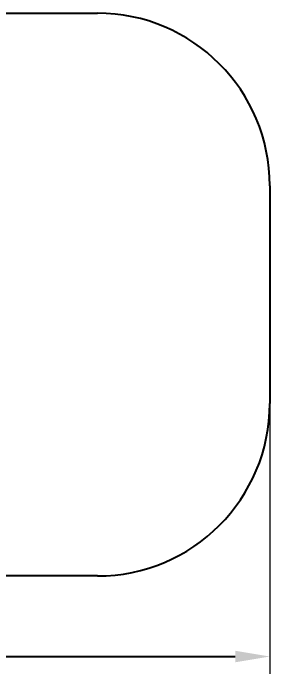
# Model space of a CAD drawing. Header units: millimetres. Extents: x -2362 to 2069, y -2099 to 1728.
# Drawn here: x 580 to 2069, y -2099 to 1728 of the extents above; entities that cross this region are included whole.
import ezdxf

# ---------------------------------------------------------------- set-up
doc = ezdxf.new("R2010")
doc.units = ezdxf.units.MM
doc.layers.add('DIKOM_ЗОНА', color=90, linetype='Continuous')
doc.layers.add('DIKOM_РАЗМЕР_ЗОНА', color=7, linetype='Continuous')
doc.styles.add('style1', font='arialbd.ttf', dxfattribs={"width": 0.8})
doc.dimstyles.new('1-50', dxfattribs={"dimtxt": 300, "dimasz": 200, "dimexe": 100, "dimexo": 0, "dimgap": 100, "dimtad": 1, "dimtxsty": 'style1', "dimcen": 200, "dimclrd": 7, "dimclre": 7, "dimclrt": 7, "dimadec": 1, "dimazin": 2, "dimtfac": 1, "dimtmove": 0, "dimatfit": 2, "dimfxl": 0, "dimlwd": 25, "dimlwe": 18, "dimarcsym": 0})

# ---------------------------------------------------------------- blocks, each defined once
blk = doc.blocks.new('*D1')
at = {"layer": 'Defpoints', "color": 0, "transparency": 16777216}
for p in [(-1750, -532), (2068.9, -532), (2068.9, -1998.5)]:
    blk.add_point(p, dxfattribs=at)
at = {"layer": 'DIKOM_РАЗМЕР_ЗОНА', "color": 7, "lineweight": 18, "transparency": 16777216}
for p, q in [((-1750, -532), (-1750, -2098.5)), ((2068.9, -532), (2068.9, -2098.5))]:
    blk.add_line(p, q, dxfattribs=at)
at = {"layer": 'DIKOM_РАЗМЕР_ЗОНА', "color": 7, "lineweight": 25, "transparency": 16777216}
blk.add_line((-1550, -1998.5), (1868.9, -1998.5), dxfattribs=at)
at = {"layer": 'DIKOM_РАЗМЕР_ЗОНА', "color": 7, "transparency": 16777216}
for points in [[(-1550, -1965.2), (-1550, -2031.8), (-1750, -1998.5)], [(1868.9, -1965.2), (1868.9, -2031.8), (2068.9, -1998.5)]]:
    blk.add_solid(points, dxfattribs=at)
at = {"layer": 'DIKOM_РАЗМЕР_ЗОНА', "color": 7, "transparency": 16777216, "insert": (159.4, -1745.2), "char_height": 300, "attachment_point": 5, "style": 'style1'}
blk.add_mtext('{\\fArial|b0|i0|c204|p34;3800}', dxfattribs=at)

msp = doc.modelspace()

# ---------------------------------------------------------------- linework, layer by layer
at = {"layer": 'DIKOM_ЗОНА', "color": 3}
for p, q in [((-750.031, 1727.968), (1068.858, 1727.968)), ((2068.858, 727.968), (2068.858, -532.032)), ((1068.858, -1532.032), (-750.031, -1532.032))]:
    msp.add_line(p, q, dxfattribs=at)
for centre, start, end in [((1068.858, 727.968), 0, 90), ((1068.858, -532.032), 270, 0)]:
    msp.add_arc(centre, 1000, start, end, dxfattribs=at)

# ---------------------------------------------------------------- dimensions: what is measured, and where the dimension line sits
at = {"layer": 'DIKOM_РАЗМЕР_ЗОНА'}
dim = msp.add_linear_dim(base=(2068.858, -1998.5), p1=(-1750.031, -532.032), p2=(2068.858, -532.032), text='{\\fArial|b0|i0|c204|p34;3800}', dimstyle='1-50', dxfattribs=at)
dim.commit()
dim.dimension.update_dxf_attribs({"geometry": '*D1', "text_midpoint": (159.414, -1998.5), "dimtype": 160})

doc.saveas('drawing.dxf')
